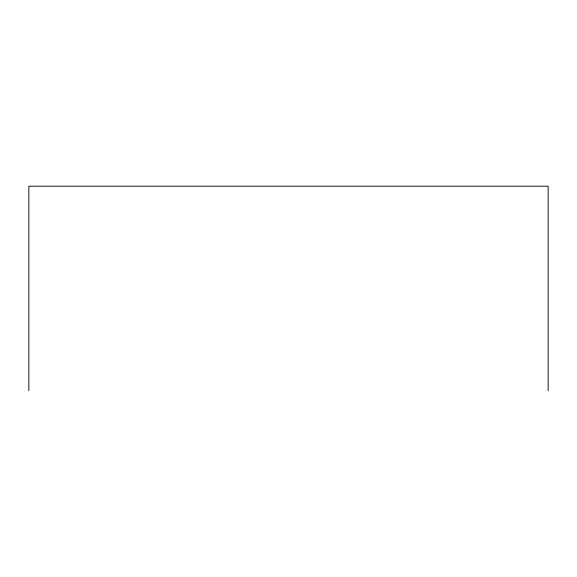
<?xml version="1.0" encoding="UTF-8"?>
<svg xmlns="http://www.w3.org/2000/svg" width="577" height="577" viewBox="0 0 577 577"><rect width="100%" height="100%" fill="white"/><g stroke="black" fill="none" stroke-linecap="round" stroke-linejoin="round"><path stroke-width="0.87" d="M548.15 390.802L548.15 186.198L28.85 186.198L28.85 390.802"/></g></svg>
